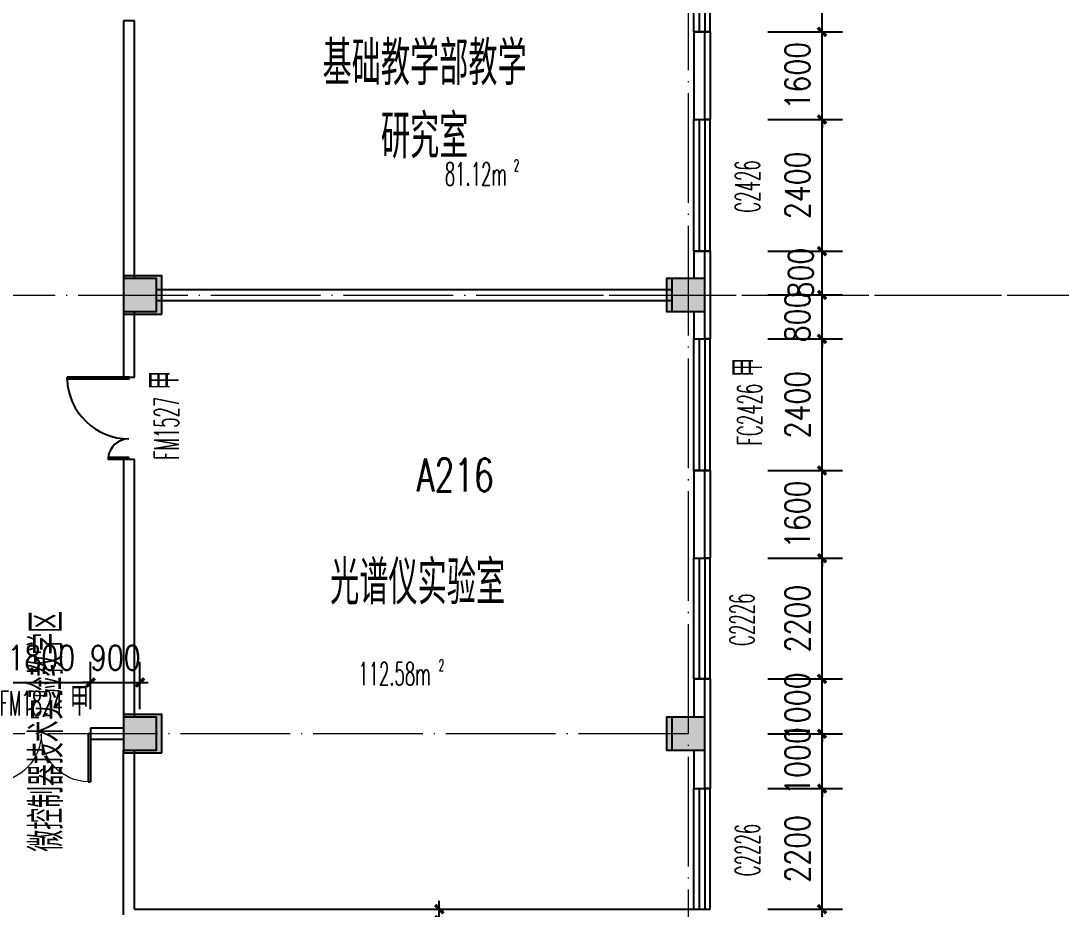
# Model space of a CAD drawing. Extents: x 1417642 to 3570900, y 124798 to 1191112.
# Drawn here: x 1455206 to 1474179, y 548571 to 564771 of the extents above; entities that cross this region are included whole.
import ezdxf

# ---------------------------------------------------------------- set-up
doc = ezdxf.new("R2010")
doc.units = 0
doc.header["$LTSCALE"] = 1000
doc.header["$MEASUREMENT"] = 0
doc.linetypes.add('DOTE', pattern=[2.42, 2, -0.2, 0.02, -0.2])
doc.layers.get('0').update_dxf_attribs({"linetype": 'CONTINUOUS'})
doc.layers.get('Defpoints').update_dxf_attribs({"linetype": 'CONTINUOUS'})
for name, color, linetype in [('colu', 2, 'CONTINUOUS'), ('COLUMN', 9, 'CONTINUOUS'), ('DOTE', 1, 'DOTE'), ('PUB_DIM', 3, 'CONTINUOUS'), ('PUB_HATCH', 8, 'CONTINUOUS'), ('PUB_TEXT', 40, 'CONTINUOUS'), ('SPACE', 7, 'CONTINUOUS'), ('STAIR', 2, 'CONTINUOUS'), ('SURFACE', 6, 'CONTINUOUS'), ('tiaozheng', 20, 'CONTINUOUS'), ('WALL', 4, 'CONTINUOUS'), ('WINDOW', 2, 'CONTINUOUS'), ('WINDOW_TEXT', 7, 'CONTINUOUS'), ('填充', 252, 'CONTINUOUS'), ('柱填充', 8, 'CONTINUOUS')]:
    doc.layers.add(name, color=color, linetype=linetype)
doc.styles.add('_TCH_SPACE', font='ROMANS', dxfattribs={"width": 0.7, "height": 5, "bigfont": 'Z'})
doc.styles.add('_TCH_WINDOW', font='ROMANS.shx', dxfattribs={"width": 0.7, "height": 400, "bigfont": 'Z.shx'})
doc.styles.add('DIM_FONT', font='SIMPLEX.shx', dxfattribs={"width": 0.8})
doc.styles.add('Z', font='ROMANS', dxfattribs={"width": 0.7, "bigfont": 'Z'})
doc.dimstyles.new('DIMN150', dxfattribs={"dimscale": 1.5, "dimtxt": 300, "dimasz": 100, "dimexe": 250, "dimexo": 300, "dimgap": 150, "dimtad": 1, "dimdec": 0, "dimzin": 0, "dimdsep": 46, "dimtxsty": 'DIM_FONT', "dimblk": 'ARCHTICK', "dimcen": 0.09, "dimdle": 1.5, "dimclrt": 7, "dimazin": 2, "dimtfac": 1, "dimtdec": 0, "dimtix": 1, "dimtmove": 2, "dimatfit": 3, "dimldrblk": 'ARCHTICK', "dimfxl": 1, "dimtolj": 1, "dimtzin": 0, "dimarcsym": 0})

# ---------------------------------------------------------------- blocks, each defined once
blk = doc.blocks.new('896')
at = {"layer": '柱填充'}
h = blk.add_hatch(color=256, dxfattribs=at)
h.paths.add_polyline_path([(1580873, 568265), (1580873, 568965), (1580273, 568965), (1580273, 568265)])
h.paths.add_polyline_path([(1572873, 568265), (1572873, 568965), (1572273, 568965), (1572273, 568265)])
h.paths.add_polyline_path([(1564873, 568265), (1564873, 568965), (1564273, 568965), (1564273, 568265)])
h.paths.add_polyline_path([(1556873, 568265), (1556873, 568965), (1556273, 568965), (1556273, 568265)])
h.paths.add_polyline_path([(1546873, 568265), (1546873, 568965), (1546273, 568965), (1546273, 568265)])
h.paths.add_polyline_path([(1536873, 568265), (1536873, 568965), (1536273, 568965), (1536273, 568265)])
h.paths.add_polyline_path([(1533273, 568265), (1533273, 568965), (1532673, 568965), (1532673, 568265)])
h.paths.add_polyline_path([(1523273, 568365), (1523273, 568965), (1522673, 568965), (1522673, 568365)])
h.paths.add_polyline_path([(1590123, 558965), (1589423, 558965), (1589423, 558365), (1590123, 558365)])
h.paths.add_polyline_path([(1580923, 558365), (1580923, 559065), (1580223, 559065), (1580223, 558365)])
h.paths.add_polyline_path([(1572923, 558365), (1572923, 559065), (1572223, 559065), (1572223, 558365)])
h.paths.add_polyline_path([(1564923, 558365), (1564923, 559065), (1564223, 559065), (1564223, 558365)])
h.paths.add_polyline_path([(1556923, 558365), (1556923, 559065), (1556223, 559065), (1556223, 558365)])
h.paths.add_polyline_path([(1546923, 558365), (1546923, 559065), (1546223, 559065), (1546223, 558365)])
h.paths.add_polyline_path([(1536873, 558365), (1536873, 558965), (1536273, 558965), (1536273, 558365)])
h.paths.add_polyline_path([(1533273, 558365), (1533273, 558965), (1532673, 558965), (1532673, 558365)])
h.paths.add_polyline_path([(1523372, 558965), (1522672, 558965), (1522672, 558365), (1523372, 558365)])
h.paths.add_polyline_path([(1590123, 554765), (1590123, 555365), (1589523, 555365), (1589523, 554765)])
h.paths.add_polyline_path([(1580873, 554765), (1580873, 555365), (1580273, 555365), (1580273, 554765)])
h.paths.add_polyline_path([(1572873, 554765), (1572873, 555365), (1572273, 555365), (1572273, 554765)])
h.paths.add_polyline_path([(1564873, 554765), (1564873, 555365), (1564273, 555365), (1564273, 554765)])
h.paths.add_polyline_path([(1556873, 554765), (1556873, 555365), (1556273, 555365), (1556273, 554765)])
h.paths.add_polyline_path([(1546873, 554765), (1546873, 555365), (1546273, 555365), (1546273, 554765)])
h.paths.add_polyline_path([(1536873, 554765), (1536873, 555365), (1536273, 555365), (1536273, 554765)])
h.paths.add_polyline_path([(1533273, 554765), (1533273, 555365), (1532673, 555365), (1532673, 554765)])
h.paths.add_polyline_path([(1523372, 555365), (1522672, 555365), (1522672, 554765), (1523372, 554765)])
h.paths.add_polyline_path([(1590123, 546765), (1590123, 547365), (1589523, 547365), (1589523, 546765)])
h.paths.add_polyline_path([(1580873, 546765), (1580873, 547365), (1580273, 547365), (1580273, 546765)])
h.paths.add_polyline_path([(1572873, 546765), (1572873, 547365), (1572273, 547365), (1572273, 546765)])
h.paths.add_polyline_path([(1564873, 546765), (1564873, 547365), (1564273, 547365), (1564273, 546765)])
h.paths.add_polyline_path([(1556873, 546765), (1556873, 547365), (1556273, 547365), (1556273, 546765)])
h.paths.add_polyline_path([(1546873, 546715), (1546873, 547415), (1546173, 547415), (1546173, 546715)])
h.paths.add_polyline_path([(1536973, 546715), (1536973, 547415), (1536273, 547415), (1536273, 546715)])
h.paths.add_polyline_path([(1533273, 546715), (1533273, 547415), (1532573, 547415), (1532573, 546715)])
h.paths.add_polyline_path([(1523372, 547365), (1522672, 547365), (1522672, 546765), (1523372, 546765)])
h.paths.add_polyline_path([(1546873, 539365), (1546173, 539365), (1546173, 538765), (1546873, 538765)])
h.paths.add_polyline_path([(1536973, 538715), (1536973, 539415), (1536273, 539415), (1536273, 538715)])
h.paths.add_polyline_path([(1533273, 538715), (1533273, 539415), (1532573, 539415), (1532573, 538715)])
h.paths.add_polyline_path([(1523372, 539365), (1522672, 539365), (1522672, 538765), (1523372, 538765)])
h.paths.add_polyline_path([(1546873, 531365), (1546173, 531365), (1546173, 530765), (1546873, 530765)])
h.paths.add_polyline_path([(1536973, 530715), (1536973, 531415), (1536273, 531415), (1536273, 530715)])
h.paths.add_polyline_path([(1533273, 530715), (1533273, 531415), (1532573, 531415), (1532573, 530715)])
h.paths.add_polyline_path([(1523372, 531365), (1522672, 531365), (1522672, 530765), (1523372, 530765)])
h.paths.add_polyline_path([(1546873, 523365), (1546173, 523365), (1546173, 522765), (1546873, 522765)])
h.paths.add_polyline_path([(1536973, 522715), (1536973, 523415), (1536273, 523415), (1536273, 522715)])
h.paths.add_polyline_path([(1533273, 522715), (1533273, 523415), (1532573, 523415), (1532573, 522715)])
h.paths.add_polyline_path([(1523372, 523365), (1522672, 523365), (1522672, 522765), (1523372, 522765)])
h.paths.add_polyline_path([(1546873, 515365), (1546173, 515365), (1546173, 514765), (1546873, 514765)])
h.paths.add_polyline_path([(1536973, 514715), (1536973, 515415), (1536273, 515415), (1536273, 514715)])
h.paths.add_polyline_path([(1533273, 514715), (1533273, 515415), (1532573, 515415), (1532573, 514715)])
h.paths.add_polyline_path([(1523372, 515365), (1522672, 515365), (1522672, 514765), (1523372, 514765)])
h.paths.add_polyline_path([(1546873, 507365), (1546173, 507365), (1546173, 506765), (1546873, 506765)])
h.paths.add_polyline_path([(1536973, 506715), (1536973, 507415), (1536273, 507415), (1536273, 506715)])
h.paths.add_polyline_path([(1533273, 506715), (1533273, 507415), (1532573, 507415), (1532573, 506715)])
h.paths.add_polyline_path([(1523372, 507365), (1522672, 507365), (1522672, 506765), (1523372, 506765)])
h.paths.add_polyline_path([(1546873, 499365), (1546173, 499365), (1546173, 498765), (1546873, 498765)])
h.paths.add_polyline_path([(1536973, 498715), (1536973, 499415), (1536273, 499415), (1536273, 498715)])
h.paths.add_polyline_path([(1533273, 498715), (1533273, 499415), (1532573, 499415), (1532573, 498715)])
h.paths.add_polyline_path([(1523372, 499365), (1522672, 499365), (1522672, 498765), (1523372, 498765)])
h.paths.add_polyline_path([(1546873, 490765), (1546873, 491365), (1546273, 491365), (1546273, 490765)])
h.paths.add_polyline_path([(1536873, 490765), (1536873, 491365), (1536273, 491365), (1536273, 490765)])
h.paths.add_polyline_path([(1533273, 490765), (1533273, 491365), (1532673, 491365), (1532673, 490765)])
h.paths.add_polyline_path([(1523273, 490765), (1523273, 491365), (1522673, 491365), (1522673, 490765)])
at = {"layer": 'colu'}
for points in [[(1536973, 506715), (1536973, 507415), (1536273, 507415), (1536273, 506715)], [(1546873, 507365), (1546173, 507365), (1546173, 506765), (1546873, 506765)], [(1536973, 498715), (1536973, 499415), (1536273, 499415), (1536273, 498715)], [(1546873, 499365), (1546173, 499365), (1546173, 498765), (1546873, 498765)]]:
    blk.add_lwpolyline(points, close=True, dxfattribs=at)
blk = doc.blocks.new('_ArchTick')
at = {"color": 0, "linetype": 'ByBlock', "const_width": 0.4}
blk.add_lwpolyline([(-0.5, -0.5), (0.5, 0.5)], dxfattribs=at)
blk = doc.blocks.new('*D2670')
at = {"layer": 'Defpoints', "color": 0}
for p in [(1468377, 548571), (1469817, 548571), (1468377, 546971)]:
    blk.add_point(p, dxfattribs=at)
at = {"layer": 'PUB_DIM', "color": 0, "lineweight": -2}
for p, q in [((1469817, 548571), (1469817, 548721)), ((1468827, 548571), (1470192, 548571)), ((1469817, 546971), (1469817, 548571)), ((1468827, 546971), (1470192, 546971)), ((1469817, 546971), (1469817, 546821))]:
    blk.add_line(p, q, dxfattribs=at)
at = {"layer": 'PUB_DIM', "color": 0, "lineweight": -2, "xscale": 150, "yscale": 150, "zscale": 150}
for p, rotation in [((1469817, 548571), 270), ((1469817, 546971), 90)]:
    blk.add_blockref('_ArchTick', p, dxfattribs=dict(at, rotation=rotation))
at = {"layer": 'PUB_DIM', "color": 7, "insert": (1469367, 547771), "char_height": 450, "attachment_point": 5, "rotation": 90, "style": 'DIM_FONT'}
blk.add_mtext('\\A1;1600', dxfattribs=at)
blk = doc.blocks.new('*D2671')
at = {"layer": 'Defpoints', "color": 0}
for p in [(1468377, 550771), (1469817, 550771), (1468377, 548571)]:
    blk.add_point(p, dxfattribs=at)
at = {"layer": 'PUB_DIM', "color": 0, "lineweight": -2}
for p, q in [((1468827, 550771), (1470192, 550771)), ((1469817, 548569), (1469817, 550773)), ((1468827, 548571), (1470192, 548571))]:
    blk.add_line(p, q, dxfattribs=at)
at = {"layer": 'PUB_DIM', "color": 0, "lineweight": -2, "xscale": 150, "yscale": 150, "zscale": 150}
for p, rotation in [((1469817, 550771), 90), ((1469817, 548571), 270)]:
    blk.add_blockref('_ArchTick', p, dxfattribs=dict(at, rotation=rotation))
at = {"layer": 'PUB_DIM', "color": 7, "insert": (1469367, 549671), "char_height": 450, "attachment_point": 5, "rotation": 90, "style": 'DIM_FONT'}
blk.add_mtext('\\A1;2200', dxfattribs=at)
blk = doc.blocks.new('*D2672')
at = {"layer": 'Defpoints', "color": 0}
for p in [(1468377, 551771), (1469817, 551771), (1468377, 550771)]:
    blk.add_point(p, dxfattribs=at)
at = {"layer": 'PUB_DIM', "color": 0, "lineweight": -2}
for p, q in [((1468827, 551771), (1470192, 551771)), ((1469817, 551771), (1469817, 551921)), ((1469817, 550771), (1469817, 551771)), ((1468827, 550771), (1470192, 550771)), ((1469817, 550771), (1469817, 550621))]:
    blk.add_line(p, q, dxfattribs=at)
at = {"layer": 'PUB_DIM', "color": 0, "lineweight": -2, "xscale": 150, "yscale": 150, "zscale": 150}
for p, rotation in [((1469817, 551771), 270), ((1469817, 550771), 90)]:
    blk.add_blockref('_ArchTick', p, dxfattribs=dict(at, rotation=rotation))
at = {"layer": 'PUB_DIM', "color": 7, "insert": (1469367, 551271), "char_height": 450, "attachment_point": 5, "rotation": 90, "style": 'DIM_FONT'}
blk.add_mtext('\\A1;1000', dxfattribs=at)
blk = doc.blocks.new('*D2673')
at = {"layer": 'Defpoints', "color": 0}
for p in [(1468377, 552771), (1469817, 552771), (1468377, 551771)]:
    blk.add_point(p, dxfattribs=at)
at = {"layer": 'PUB_DIM', "color": 0, "lineweight": -2}
for p, q in [((1469817, 552771), (1469817, 552921)), ((1468827, 552771), (1470192, 552771)), ((1469817, 551771), (1469817, 552771)), ((1468827, 551771), (1470192, 551771)), ((1469817, 551771), (1469817, 551621))]:
    blk.add_line(p, q, dxfattribs=at)
at = {"layer": 'PUB_DIM', "color": 0, "lineweight": -2, "xscale": 150, "yscale": 150, "zscale": 150}
for p, rotation in [((1469817, 552771), 270), ((1469817, 551771), 90)]:
    blk.add_blockref('_ArchTick', p, dxfattribs=dict(at, rotation=rotation))
at = {"layer": 'PUB_DIM', "color": 7, "insert": (1469367, 552271), "char_height": 450, "attachment_point": 5, "rotation": 90, "style": 'DIM_FONT'}
blk.add_mtext('\\A1;1000', dxfattribs=at)
blk = doc.blocks.new('*D2674')
at = {"layer": 'Defpoints', "color": 0}
for p in [(1468377, 554971), (1469817, 554971), (1468377, 552771)]:
    blk.add_point(p, dxfattribs=at)
at = {"layer": 'PUB_DIM', "color": 0, "lineweight": -2}
for p, q in [((1468827, 554971), (1470192, 554971)), ((1469817, 552769), (1469817, 554973)), ((1468827, 552771), (1470192, 552771))]:
    blk.add_line(p, q, dxfattribs=at)
at = {"layer": 'PUB_DIM', "color": 0, "lineweight": -2, "xscale": 150, "yscale": 150, "zscale": 150}
for p, rotation in [((1469817, 554971), 90), ((1469817, 552771), 270)]:
    blk.add_blockref('_ArchTick', p, dxfattribs=dict(at, rotation=rotation))
at = {"layer": 'PUB_DIM', "color": 7, "insert": (1469367, 553871), "char_height": 450, "attachment_point": 5, "rotation": 90, "style": 'DIM_FONT'}
blk.add_mtext('\\A1;2200', dxfattribs=at)
blk = doc.blocks.new('*D2675')
at = {"layer": 'Defpoints', "color": 0}
for p in [(1468377, 556571), (1469817, 556571), (1468377, 554971)]:
    blk.add_point(p, dxfattribs=at)
at = {"layer": 'PUB_DIM', "color": 0, "lineweight": -2}
for p, q in [((1469817, 556571), (1469817, 556721)), ((1468827, 556571), (1470192, 556571)), ((1469817, 554971), (1469817, 556571)), ((1468827, 554971), (1470192, 554971)), ((1469817, 554971), (1469817, 554821))]:
    blk.add_line(p, q, dxfattribs=at)
at = {"layer": 'PUB_DIM', "color": 0, "lineweight": -2, "xscale": 150, "yscale": 150, "zscale": 150}
for p, rotation in [((1469817, 556571), 270), ((1469817, 554971), 90)]:
    blk.add_blockref('_ArchTick', p, dxfattribs=dict(at, rotation=rotation))
at = {"layer": 'PUB_DIM', "color": 7, "insert": (1469367, 555771), "char_height": 450, "attachment_point": 5, "rotation": 90, "style": 'DIM_FONT'}
blk.add_mtext('\\A1;1600', dxfattribs=at)
blk = doc.blocks.new('*D2676')
at = {"layer": 'Defpoints', "color": 0}
for p in [(1468377, 558971), (1469817, 558971), (1468377, 556571)]:
    blk.add_point(p, dxfattribs=at)
at = {"layer": 'PUB_DIM', "color": 0, "lineweight": -2}
for p, q in [((1468827, 558971), (1470192, 558971)), ((1469817, 556569), (1469817, 558973)), ((1468827, 556571), (1470192, 556571))]:
    blk.add_line(p, q, dxfattribs=at)
at = {"layer": 'PUB_DIM', "color": 0, "lineweight": -2, "xscale": 150, "yscale": 150, "zscale": 150}
for p, rotation in [((1469817, 558971), 90), ((1469817, 556571), 270)]:
    blk.add_blockref('_ArchTick', p, dxfattribs=dict(at, rotation=rotation))
at = {"layer": 'PUB_DIM', "color": 7, "insert": (1469367, 557771), "char_height": 450, "attachment_point": 5, "rotation": 90, "style": 'DIM_FONT'}
blk.add_mtext('\\A1;2400', dxfattribs=at)
blk = doc.blocks.new('*D2677')
at = {"layer": 'Defpoints', "color": 0}
for p in [(1468377, 559771), (1469817, 559771), (1468377, 558971)]:
    blk.add_point(p, dxfattribs=at)
at = {"layer": 'PUB_DIM', "color": 0, "lineweight": -2}
for p, q in [((1469817, 559771), (1469817, 559921)), ((1468827, 559771), (1470192, 559771)), ((1469817, 558971), (1469817, 559771)), ((1468827, 558971), (1470192, 558971)), ((1469817, 558971), (1469817, 558821))]:
    blk.add_line(p, q, dxfattribs=at)
at = {"layer": 'PUB_DIM', "color": 0, "lineweight": -2, "xscale": 150, "yscale": 150, "zscale": 150}
for p, rotation in [((1469817, 559771), 270), ((1469817, 558971), 90)]:
    blk.add_blockref('_ArchTick', p, dxfattribs=dict(at, rotation=rotation))
at = {"layer": 'PUB_DIM', "color": 7, "insert": (1469367, 559371), "char_height": 450, "attachment_point": 5, "rotation": 90, "style": 'DIM_FONT'}
blk.add_mtext('\\A1;800', dxfattribs=at)
blk = doc.blocks.new('*D2678')
at = {"layer": 'Defpoints', "color": 0}
for p in [(1468377, 560571), (1469817, 560571), (1468377, 559771)]:
    blk.add_point(p, dxfattribs=at)
at = {"layer": 'PUB_DIM', "color": 0, "lineweight": -2}
for p, q in [((1468827, 560571), (1470192, 560571)), ((1469817, 559769), (1469817, 560573)), ((1468827, 559771), (1470192, 559771))]:
    blk.add_line(p, q, dxfattribs=at)
at = {"layer": 'PUB_DIM', "color": 0, "lineweight": -2, "xscale": 150, "yscale": 150, "zscale": 150}
for p, rotation in [((1469817, 560571), 90), ((1469817, 559771), 270)]:
    blk.add_blockref('_ArchTick', p, dxfattribs=dict(at, rotation=rotation))
at = {"layer": 'PUB_DIM', "color": 7, "insert": (1469428, 560171), "char_height": 450, "attachment_point": 5, "rotation": 90, "style": 'DIM_FONT'}
blk.add_mtext('\\A1;800', dxfattribs=at)
blk = doc.blocks.new('*D2679')
at = {"layer": 'Defpoints', "color": 0}
for p in [(1468377, 562971), (1469817, 562971), (1468377, 560571)]:
    blk.add_point(p, dxfattribs=at)
at = {"layer": 'PUB_DIM', "color": 0, "lineweight": -2}
for p, q in [((1468827, 562971), (1470192, 562971)), ((1469817, 560569), (1469817, 562973)), ((1468827, 560571), (1470192, 560571))]:
    blk.add_line(p, q, dxfattribs=at)
at = {"layer": 'PUB_DIM', "color": 0, "lineweight": -2, "xscale": 150, "yscale": 150, "zscale": 150}
for p, rotation in [((1469817, 562971), 90), ((1469817, 560571), 270)]:
    blk.add_blockref('_ArchTick', p, dxfattribs=dict(at, rotation=rotation))
at = {"layer": 'PUB_DIM', "color": 7, "insert": (1469367, 561771), "char_height": 450, "attachment_point": 5, "rotation": 90, "style": 'DIM_FONT'}
blk.add_mtext('\\A1;2400', dxfattribs=at)
blk = doc.blocks.new('*D2680')
at = {"layer": 'Defpoints', "color": 0}
for p in [(1468377, 564571), (1469817, 564571), (1468377, 562971)]:
    blk.add_point(p, dxfattribs=at)
at = {"layer": 'PUB_DIM', "color": 0, "lineweight": -2}
for p, q in [((1469817, 564571), (1469817, 564721)), ((1468827, 564571), (1470192, 564571)), ((1469817, 562971), (1469817, 564571)), ((1468827, 562971), (1470192, 562971)), ((1469817, 562971), (1469817, 562821))]:
    blk.add_line(p, q, dxfattribs=at)
at = {"layer": 'PUB_DIM', "color": 0, "lineweight": -2, "xscale": 150, "yscale": 150, "zscale": 150}
for p, rotation in [((1469817, 564571), 270), ((1469817, 562971), 90)]:
    blk.add_blockref('_ArchTick', p, dxfattribs=dict(at, rotation=rotation))
at = {"layer": 'PUB_DIM', "color": 7, "insert": (1469367, 563771), "char_height": 450, "attachment_point": 5, "rotation": 90, "style": 'DIM_FONT'}
blk.add_mtext('\\A1;1600', dxfattribs=at)
blk = doc.blocks.new('*D2681')
at = {"layer": 'Defpoints', "color": 0}
for p in [(1468377, 566971), (1469817, 566971), (1468377, 564571)]:
    blk.add_point(p, dxfattribs=at)
at = {"layer": 'PUB_DIM', "color": 0, "lineweight": -2}
for p, q in [((1468827, 566971), (1470192, 566971)), ((1469817, 564569), (1469817, 566973)), ((1468827, 564571), (1470192, 564571))]:
    blk.add_line(p, q, dxfattribs=at)
at = {"layer": 'PUB_DIM', "color": 0, "lineweight": -2, "xscale": 150, "yscale": 150, "zscale": 150}
for p, rotation in [((1469817, 566971), 90), ((1469817, 564571), 270)]:
    blk.add_blockref('_ArchTick', p, dxfattribs=dict(at, rotation=rotation))
at = {"layer": 'PUB_DIM', "color": 7, "insert": (1469367, 565771), "char_height": 450, "attachment_point": 5, "rotation": 90, "style": 'DIM_FONT'}
blk.add_mtext('\\A1;2400', dxfattribs=at)
blk = doc.blocks.new('*D2758')
at = {"layer": 'Defpoints', "color": 0}
for p in [(1457379, 552706), (1456479, 551771), (1457379, 551771)]:
    blk.add_point(p, dxfattribs=at)
at = {"layer": 'PUB_DIM', "color": 0, "lineweight": -2}
for p, q in [((1456479, 552221), (1456479, 553081)), ((1457379, 552221), (1457379, 553081)), ((1456479, 552706), (1456329, 552706)), ((1456479, 552706), (1457379, 552706)), ((1457379, 552706), (1457529, 552706))]:
    blk.add_line(p, q, dxfattribs=at)
at = {"layer": 'PUB_DIM', "color": 0, "lineweight": -2, "xscale": 150, "yscale": 150, "zscale": 150}
blk.add_blockref('_ArchTick', (1456479, 552706), dxfattribs=at)
at = {"layer": 'PUB_DIM', "color": 0, "lineweight": -2, "xscale": 150, "yscale": 150, "zscale": 150, "rotation": 180}
blk.add_blockref('_ArchTick', (1457379, 552706), dxfattribs=at)
at = {"layer": 'PUB_DIM', "color": 7, "insert": (1456929, 553156), "char_height": 450, "attachment_point": 5, "style": 'DIM_FONT'}
blk.add_mtext('\\A1;900', dxfattribs=at)
blk = doc.blocks.new('*D2759')
at = {"layer": 'Defpoints', "color": 0}
for p in [(1456479, 552706), (1454679, 551771), (1456479, 551771)]:
    blk.add_point(p, dxfattribs=at)
at = {"layer": 'PUB_DIM', "color": 0, "lineweight": -2}
for p, q in [((1454679, 552221), (1454679, 553081)), ((1456479, 552221), (1456479, 553081)), ((1454676, 552706), (1456481, 552706))]:
    blk.add_line(p, q, dxfattribs=at)
at = {"layer": 'PUB_DIM', "color": 0, "lineweight": -2, "xscale": 150, "yscale": 150, "zscale": 150, "rotation": 180}
blk.add_blockref('_ArchTick', (1454679, 552706), dxfattribs=at)
at = {"layer": 'PUB_DIM', "color": 0, "lineweight": -2, "xscale": 150, "yscale": 150, "zscale": 150}
blk.add_blockref('_ArchTick', (1456479, 552706), dxfattribs=at)
at = {"layer": 'PUB_DIM', "color": 7, "insert": (1455579, 553156), "char_height": 450, "attachment_point": 5, "style": 'DIM_FONT'}
blk.add_mtext('\\A1;1800', dxfattribs=at)
blk = doc.blocks.new('*D3048')
at = {"layer": 'Defpoints', "color": 0}
for p in [(1462379, 548571), (1462838, 548571), (1462379, 548371)]:
    blk.add_point(p, dxfattribs=at)
at = {"layer": 'PUB_DIM', "color": 0, "lineweight": -2}
for p, q in [((1462838, 548571), (1462838, 548721)), ((1462829, 548571), (1463213, 548571)), ((1462838, 548371), (1462838, 548571)), ((1462829, 548371), (1463213, 548371)), ((1462838, 548371), (1462838, 548221))]:
    blk.add_line(p, q, dxfattribs=at)
at = {"layer": 'PUB_DIM', "color": 0, "lineweight": -2, "xscale": 150, "yscale": 150, "zscale": 150}
for p, rotation in [((1462838, 548571), 270), ((1462838, 548371), 90)]:
    blk.add_blockref('_ArchTick', p, dxfattribs=dict(at, rotation=rotation))
at = {"layer": 'PUB_DIM', "color": 7, "insert": (1462320, 547937), "char_height": 450, "attachment_point": 5, "rotation": 90, "style": 'DIM_FONT'}
blk.add_mtext('\\A1;200', dxfattribs=at)
blk = doc.blocks.new('_FZH')
blk.add_lwpolyline([(-0.5, -0.5), (0.5, -0.5), (0.5, 0.5), (-0.5, 0.5)], close=True)
at = {"layer": 'PUB_HATCH'}
blk.add_solid([(-0.5, -0.5), (0.5, -0.5), (-0.5, 0.5), (0.5, 0.5)], dxfattribs=at)
blk = doc.blocks.new('$TCHSYS$WIN2D')
for p, q in [((-0.5, 0.5), (0.5, 0.5)), ((-0.5, 0.5), (-0.5, -0.5)), ((0.5, 0.5), (0.5, -0.5)), ((0.5, 0.1667), (-0.5, 0.1667)), ((0.5, -0.1667), (-0.5, -0.1667)), ((-0.5, -0.5), (0.5, -0.5))]:
    blk.add_line(p, q)
blk = doc.blocks.new('$DorLib2D$00000225')
at = {"color": 0}
for p, q in [((0.475, -0.001), (0.475, 0.752)), ((0.475, 0.752), (0.5, 0.752)), ((0.5, -0.001), (0.5, 0.752)), ((-0.5, 0), (-0.5, 0.252)), ((-0.475, 0.252), (-0.5, 0.252)), ((-0.475, 0), (-0.475, 0.252)), ((-0.475, 0), (-0.5, 0)), ((0.475, -0.001), (0.5, -0.001))]:
    blk.add_line(p, q, dxfattribs=at)
for centre, radius, start, end in [((0.505, -0.002), 0.755, 92.2493, 179.7238), ((-0.501, 0.003), 0.251, 359.7899, 84.0974)]:
    blk.add_arc(centre, radius, start, end, dxfattribs=at)
blk = doc.blocks.new('$DorLib2D$00000002')
for p, q in [((-0.5, 0), (-0.5, 0.4875)), ((-0.475, 0.4875), (-0.5, 0.4875)), ((-0.475, 0), (-0.475, 0.4875)), ((0.475, 0), (0.475, 0.4875)), ((0.475, 0.4875), (0.5, 0.4875)), ((0.5, 0), (0.5, 0.4875)), ((-0.5, 0), (-0.475, 0)), ((0.5, 0), (0.475, 0))]:
    blk.add_line(p, q)
at = {"lineweight": 13}
for centre, start, end in [((-0.4875, 0), 0, 88.53072), ((0.4875, 0), 91.46928, 180)]:
    blk.add_arc(centre, 0.4875, start, end, dxfattribs=at)

msp = doc.modelspace()

# ---------------------------------------------------------------- linework, layer by layer
at = {"layer": 'DOTE', "lineweight": 0}
for p in [(1432052.3, 559770.9, 0), (1463831.4, 559770.9, 0)]:
    msp.add_line(p, (1590577.2, 559770.9, 0), dxfattribs=at)
at = {"layer": 'DOTE', "lineweight": 0, "elevation": 0}
for points in [[(1467378.7, 626370.9), (1467378.7, 515570.4)], [(1467378.7, 551770.9), (1432052.3, 551770.9)]]:
    msp.add_lwpolyline(points, dxfattribs=at)
at = {"layer": 'SURFACE'}
for p, q in [((1467778.7, 564570.9), (1467678.7, 564570.9)), ((1467778.7, 564570.9), (1467778.7, 562970.9)), ((1467778.7, 562970.9), (1467678.7, 562970.9)), ((1467778.7, 560570.9), (1467678.7, 560570.9)), ((1467778.7, 560570.9), (1467778.7, 559770.9)), ((1467778.7, 559770.9), (1467778.7, 558970.9)), ((1467778.7, 558970.9), (1467678.7, 558970.9)), ((1467778.7, 556570.9), (1467678.7, 556570.9)), ((1467778.7, 556570.9), (1467778.7, 554970.9)), ((1467778.7, 554970.9), (1467678.7, 554970.9)), ((1467778.7, 552770.9), (1467678.7, 552770.9)), ((1467778.7, 552770.9), (1467778.7, 551770.9)), ((1467778.7, 551770.9), (1467778.7, 550770.9)), ((1467778.7, 550770.9), (1467678.7, 550770.9))]:
    msp.add_line(p, q, dxfattribs=at)
at = {"layer": 'WALL'}
for p, q in [((1457278.7, 564770.9), (1457078.7, 564770.9)), ((1457078.7, 564770.9), (1457078.7, 560070.9)), ((1457278.7, 560070.9), (1457278.7, 564770.9)), ((1467478.7, 564570.9), (1467478.7, 562970.9)), ((1467678.7, 564570.9), (1467478.7, 564570.9)), ((1467678.7, 562970.9), (1467678.7, 564570.9)), ((1467478.7, 562970.9), (1467678.7, 562970.9)), ((1467678.7, 560570.9), (1467478.7, 560570.9)), ((1467478.7, 560570.9), (1467478.7, 560070.9)), ((1467678.7, 560070.9), (1467678.7, 560570.9)), ((1457678.7, 559870.9), (1467078.7, 559870.9)), ((1457678.7, 559670.9), (1467078.7, 559670.9)), ((1457078.7, 559470.9), (1457078.7, 558270.9)), ((1457278.7, 558270.9), (1457278.7, 559470.9)), ((1467478.7, 559470.9), (1467478.7, 558970.9)), ((1467678.7, 558970.9), (1467678.7, 559470.9)), ((1467478.7, 558970.9), (1467678.7, 558970.9)), ((1457078.7, 558270.9), (1457278.7, 558270.9)), ((1457278.7, 556770.9), (1457078.7, 556770.9)), ((1457078.7, 556770.9), (1457078.7, 552070.9)), ((1457278.7, 552070.9), (1457278.7, 556770.9)), ((1467478.7, 556570.9), (1467478.7, 554970.9)), ((1467678.7, 556570.9), (1467478.7, 556570.9)), ((1467678.7, 554970.9), (1467678.7, 556570.9)), ((1467478.7, 554970.9), (1467678.7, 554970.9)), ((1467678.7, 552770.9), (1467478.7, 552770.9)), ((1467478.7, 552770.9), (1467478.7, 552070.9)), ((1467678.7, 552070.9), (1467678.7, 552770.9)), ((1457078.7, 551870.9), (1456478.7, 551870.9)), ((1456478.7, 551870.9), (1456478.7, 551670.9)), ((1456478.7, 551670.9), (1457078.7, 551670.9)), ((1457078.7, 548470.9), (1457078.7, 551470.9)), ((1457278.7, 548570.9), (1457278.7, 551470.9)), ((1467478.7, 551470.9), (1467478.7, 550770.9)), ((1467678.7, 550770.9), (1467678.7, 551470.9)), ((1467478.7, 550770.9), (1467678.7, 550770.9)), ((1457278.7, 548570.9), (1467478.7, 548570.9))]:
    msp.add_line(p, q, dxfattribs=at)

# ---------------------------------------------------------------- block references
at = {"layer": 'COLUMN', "lineweight": 0, "xscale": 600, "yscale": 600, "zscale": 600}
for p in [(1457378.7, 559770.9, 0), (1467378.7, 559770.9, 0), (1457378.7, 551770.9, 0), (1467378.7, 551770.9, 0)]:
    msp.add_blockref('_FZH', p, dxfattribs=at)
at = {"layer": 'STAIR', "lineweight": 0, "xscale": 1500, "yscale": 1500, "zscale": 200, "rotation": 90}
msp.add_blockref('$DorLib2D$00000225', (1457178.7, 557520.9), dxfattribs=at)
at = {"layer": 'tiaozheng'}
msp.add_blockref('896', (-79194.1, 52705.8, 0), dxfattribs=at)
at = {"layer": 'WINDOW', "color": 2}
ref = msp.add_blockref('$TCHSYS$WIN2D', (1467628.7, 565770.9), dxfattribs=dict(at, xscale=-2400, yscale=-300, zscale=-2400, rotation=270))
ref.add_attrib('A', 'C2426', (1468581.6, 565272.1), dxfattribs={"layer": 'WINDOW_TEXT', "color": 2, "height": 446.25, "rotation": 90, "style": '_TCH_WINDOW', "width": 0.494118})
ref = msp.add_blockref('$TCHSYS$WIN2D', (1467628.7, 561770.9), dxfattribs=dict(at, xscale=-2400, yscale=-300, zscale=-2400, rotation=270))
ref.add_attrib('A', 'C2426', (1468681.6, 561272.1), dxfattribs={"layer": 'WINDOW_TEXT', "color": 2, "height": 446.25, "rotation": 90, "style": '_TCH_WINDOW', "width": 0.494118})
at = {"layer": 'WINDOW', "color": 2, "xscale": -2400, "yscale": -300, "zscale": -2400, "rotation": 270}
msp.add_blockref('$TCHSYS$WIN2D', (1467628.7, 557770.9), dxfattribs=at)
at = {"layer": 'WINDOW', "color": 2}
ref = msp.add_blockref('$TCHSYS$WIN2D', (1467628.7, 553870.9), dxfattribs=dict(at, xscale=-2200, yscale=-300, zscale=-2200, rotation=270))
ref.add_attrib('A', 'C2226', (1468581.6, 553372.1), dxfattribs={"layer": 'WINDOW_TEXT', "color": 2, "height": 446.25, "rotation": 90, "style": '_TCH_WINDOW', "width": 0.494118})
at = {"layer": 'WINDOW', "lineweight": 0, "xscale": -1800, "yscale": 1800, "zscale": -1800, "rotation": 180}
msp.add_blockref('$DorLib2D$00000002', (1455578.7, 551770.9), dxfattribs=at)
at = {"layer": 'WINDOW', "color": 2}
ref = msp.add_blockref('$TCHSYS$WIN2D', (1467628.7, 549670.9), dxfattribs=dict(at, xscale=-2200, yscale=-300, zscale=-2200, rotation=270))
ref.add_attrib('A', 'C2226', (1468681.6, 549172.1), dxfattribs={"layer": 'WINDOW_TEXT', "color": 2, "height": 446.25, "rotation": 90, "style": '_TCH_WINDOW', "width": 0.494118})

# ---------------------------------------------------------------- texts
at = {"layer": 'PUB_TEXT', "color": 1, "lineweight": 60, "style": 'Z', "width": 0.7}
msp.add_text('A216', height=600, dxfattribs=at).set_placement((1462426.8, 556187.9))
at = {"layer": 'PUB_TEXT', "style": 'Z', "width": 0.7}
msp.add_text('微控制器技术实验教学区', height=600, rotation=90, dxfattribs=at).set_placement((1455973.4, 549620.7))
at = {"layer": 'SPACE', "style": '_TCH_SPACE', "width": 0.525}
for s, height, p in [('81.12m', 420, (1462938.1, 561768.8, 0)), ('2', 210, (1464198.1, 562031.3, 0)), ('112.58m', 420, (1461359.4, 552653.7, 0)), ('2', 210, (1462829.4, 552916.2, 0))]:
    msp.add_text(s, height=height, dxfattribs=at).set_placement(p)
at = {"layer": 'WINDOW_TEXT', "color": 2, "style": '_TCH_WINDOW'}
for s, height, width, p in [('甲', 525, 0.7, (1468721, 558277)), ('FC2426', 446.25, 0.494118, (1468721, 557027.5))]:
    msp.add_text(s, height=height, rotation=90, dxfattribs=dict(at, width=width)).set_placement(p)
at = {"layer": 'WINDOW_TEXT', "style": '_TCH_WINDOW'}
for s, height, width, p in [('甲', 525, 0.7, (1458085.2, 558042.8)), ('FM1527', 446.25, 0.494118, (1458085.2, 556761.8))]:
    msp.add_text(s, height=height, rotation=90, dxfattribs=dict(at, width=width)).set_placement(p)
for s, height, width, p in [('FM1824', 446.25, 0.494118, (1454819.5, 552101.5)), ('甲', 525, 0.7, (1456100.5, 552101.5))]:
    msp.add_text(s, height=height, dxfattribs=dict(at, width=width)).set_placement(p)
at = {"layer": '填充', "char_height": 800, "style": '_TCH_WINDOW'}
for s, insert, width, attachment_point in [('{\\C2;基础教学部教学研究室}', (1462569.7, 564397.2), 4229.068, 2), ('{\\C2;光谱仪实验室}', (1460846.7, 554927.2), 4581.487, 1)]:
    msp.add_mtext(s, dxfattribs=dict(at, insert=insert, width=width, attachment_point=attachment_point))

# ---------------------------------------------------------------- dimensions: what is measured, and where the dimension line sits
at = {"layer": 'PUB_DIM'}
for p1, p2, distance, picture, middle in [((1468377.5, 564570.9), (1468377.5, 566970.9), -1440, '*D2681', (1469367.5, 565770.9)), ((1468377.5, 562970.9), (1468377.5, 564570.9), -1440, '*D2680', (1469367.5, 563770.9)), ((1468377.5, 560570.9), (1468377.5, 562970.9), -1440, '*D2679', (1469367.5, 561770.9)), ((1468377.5, 558970.9), (1468377.5, 559770.9), -1440, '*D2677', (1469367.5, 559370.9)), ((1468377.5, 556570.9), (1468377.5, 558970.9), -1440, '*D2676', (1469367.5, 557770.9)), ((1468377.5, 554970.9), (1468377.5, 556570.9), -1440, '*D2675', (1469367.5, 555770.9)), ((1468377.5, 552770.9), (1468377.5, 554970.9), -1440, '*D2674', (1469367.5, 553870.9)), ((1454678.7, 551770.9), (1456478.7, 551770.9), 935.4, '*D2759', (1455578.7, 553156.3)), ((1456478.7, 551770.9), (1457378.7, 551770.9), 935.4, '*D2758', (1456928.7, 553156.3)), ((1468377.5, 551770.9), (1468377.5, 552770.9), -1440, '*D2673', (1469367.5, 552270.9)), ((1468377.5, 550770.9), (1468377.5, 551770.9), -1440, '*D2672', (1469367.5, 551270.9)), ((1468377.5, 548570.9), (1468377.5, 550770.9), -1440, '*D2671', (1469367.5, 549670.9)), ((1468377.5, 546970.9), (1468377.5, 548570.9), -1440, '*D2670', (1469367.5, 547770.9))]:
    dim = msp.add_aligned_dim(p1=p1, p2=p2, distance=distance, dimstyle='DIMN150', dxfattribs=at)
    dim.commit()
    dim.dimension.update_dxf_attribs({"geometry": picture, "text_midpoint": middle})
for base, p1, p2, picture, middle in [((1469817.5, 560570.9), (1468377.5, 559770.9), (1468377.5, 560570.9), '*D2678', (1469428.3, 560170.9)), ((1462837.9, 548570.9), (1462378.7, 548370.9), (1462378.7, 548570.9), '*D3048', (1462320.4, 547937.4))]:
    dim = msp.add_linear_dim(base=base, p1=p1, p2=p2, angle=90, dimstyle='DIMN150', dxfattribs=at)
    dim.commit()
    dim.dimension.update_dxf_attribs({"geometry": picture, "text_midpoint": middle, "dimtype": 129})

doc.saveas('drawing.dxf')
